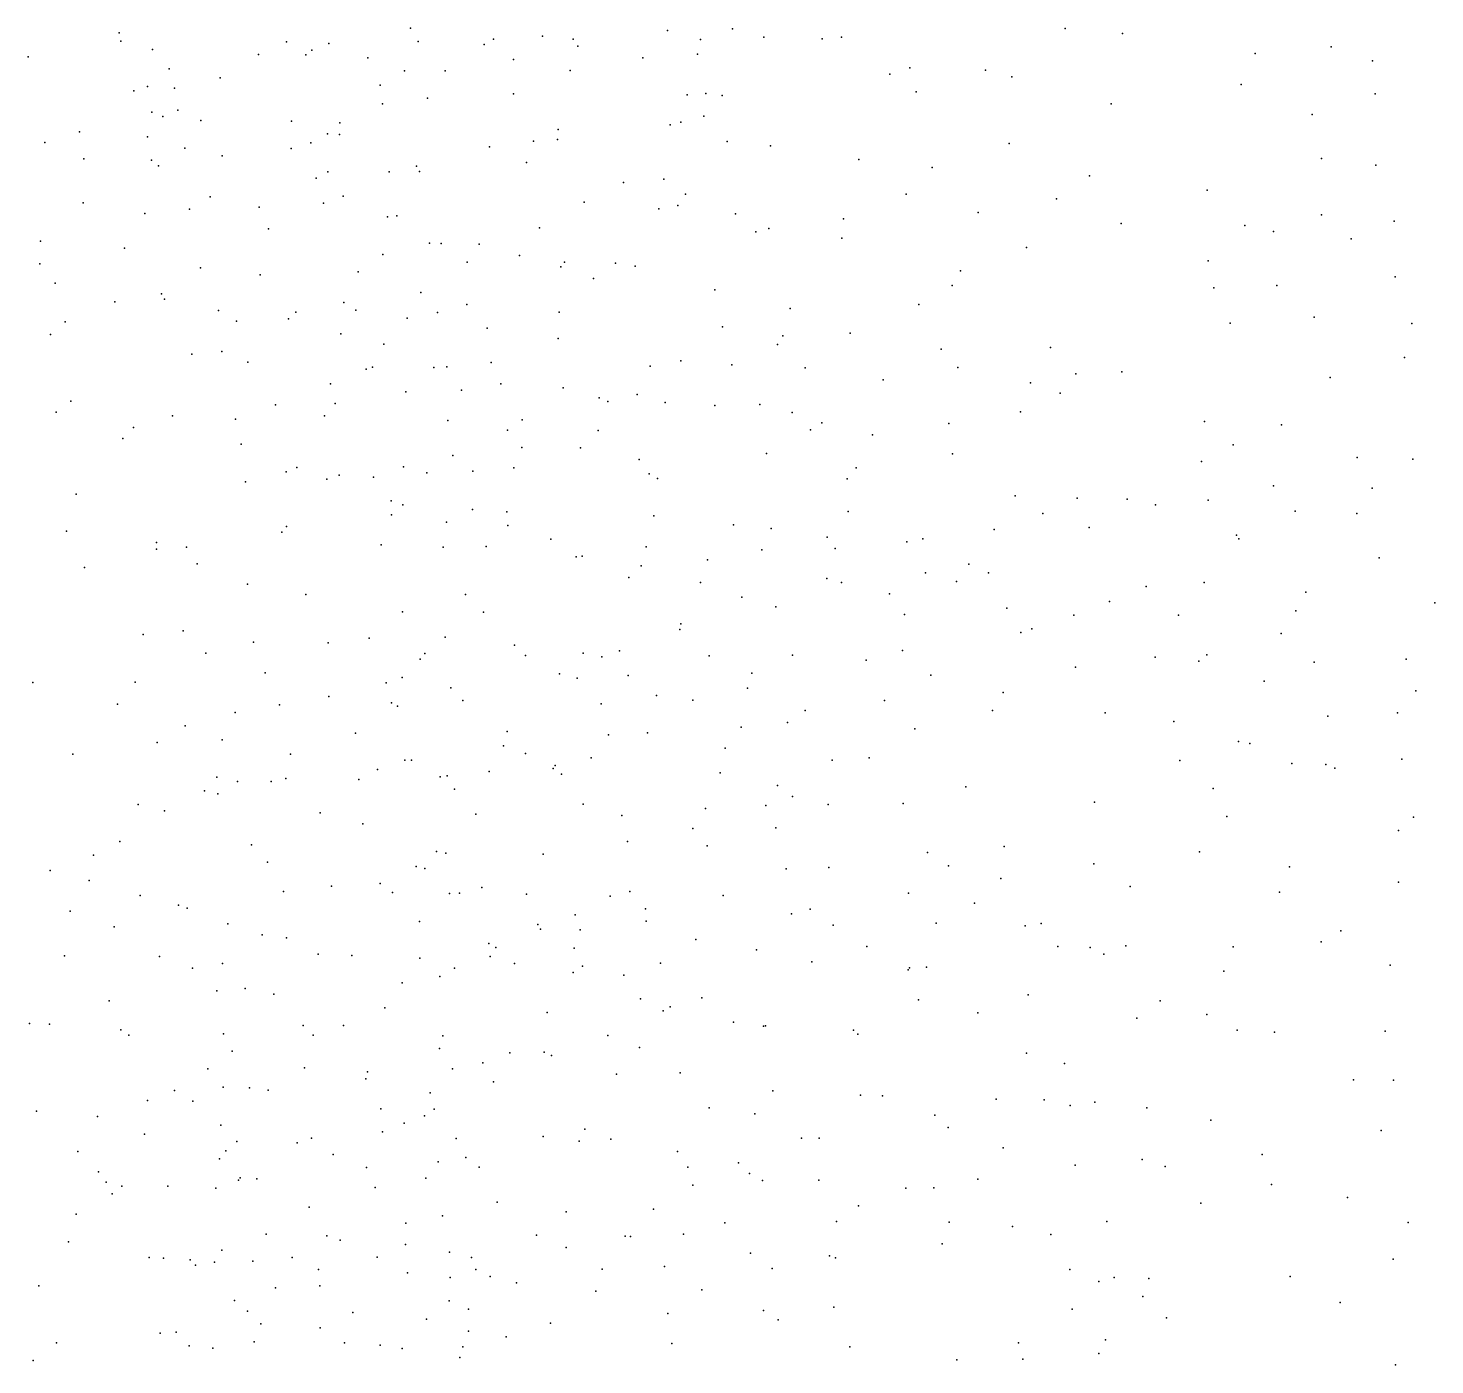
# Model space of a CAD drawing. Header units: metres. Extents: x -25 to 25, y -27.7 to 27.8.
# Drawn here: x -6.154 to -4.746, y -4.011 to -2.672 of the extents above; entities that cross this region are included whole.
import ezdxf

# ---------------------------------------------------------------- set-up
doc = ezdxf.new("R2010")
doc.units = ezdxf.units.M

msp = doc.modelspace()

# ---------------------------------------------------------------- linework, layer by layer
for p in [(-5.7714, -2.6724, -8.5716), (-5.5141, -2.6748, -3.5215), (-5.449, -2.673, -19.3933), (-5.1159, -2.6728, -3.2168), (-6.063, -2.677, -8.1757), (-6.0614, -2.6854, -4.3966), (-5.8955, -2.6861, -23.4589), (-5.8532, -2.6879, -24.6159), (-5.7637, -2.6858, -19.3405), (-5.6977, -2.6888, -8.6663), (-5.6884, -2.6835, 25.3157), (-5.6394, -2.6806, -2.3583), (-5.6085, -2.6834, -0.4946), (-5.6039, -2.6904, -2.0423), (-5.4811, -2.6838, -0.0353), (-5.4175, -2.6814, 25.2816), (-5.3592, -2.683, -3.3703), (-5.3398, -2.6816, -8.9669), (-5.0586, -2.6778, -9.0552), (-6.1543, -2.7013, -20.1355), (-6.0297, -2.6938, -20.3794), (-5.9235, -2.6989, -4.0131), (-5.8763, -2.6992, -8.3152), (-5.8703, -2.6943, -3.9357), (-5.8143, -2.7021, -0.79), (-5.6684, -2.7039, -20.5202), (-5.5387, -2.7021, -8.8285), (-5.4841, -2.6984, -8.8749), (-4.9255, -2.6977, -9.0768), (-4.8497, -2.6912, -3.0817), (-6.0131, -2.713, -2.89), (-5.7773, -2.7152, -24.8115), (-5.7367, -2.7152, -3.7403), (-5.6116, -2.7147, -8.7533), (-5.2913, -2.7184, -19.9968), (-5.2713, -2.712, -8.9827), (-5.1958, -2.7144, -9.0084), (-4.808, -2.7052, -25.2489), (-6.0348, -2.731, -1.2903), (-6.0078, -2.7325, -4.1671), (-5.962, -2.7222, -8.1848), (-5.8019, -2.7296, -2.6457), (-5.1694, -2.7213, -3.2192), (-4.9396, -2.7288, -3.0868), (-6.0485, -2.7351, -4.2965), (-5.7545, -2.7425, -8.5341), (-5.6682, -2.7381, -3.6357), (-5.4943, -2.7393, -20.7129), (-5.4756, -2.7378, -20.3511), (-5.4595, -2.7397, -3.4238), (-5.265, -2.7362, -3.274), (-4.8055, -2.7382, 0.4551), (-6.0306, -2.7565, -19.8949), (-6.0043, -2.7545, -1.1059), (-5.7993, -2.7481, -20.2551), (-5.4778, -2.7607, -19.6493), (-5.0697, -2.7482, -9.0303), (-4.8685, -2.7589, -9.069), (-6.0194, -2.7609, -1.4736), (-5.9815, -2.7648, -8.1252), (-5.8905, -2.7655, -8.2171), (-5.8421, -2.7673, -8.2746), (-5.6236, -2.7738, -21.2695), (-5.5113, -2.7692, -2.2053), (-5.5007, -2.7665, -19.9975), (-6.1376, -2.7869, -4.4507), (-6.1028, -2.7764, -8.1299), (-6.0349, -2.7812, -4.231), (-5.8711, -2.7872, -19.7506), (-5.8546, -2.7781, -3.8618), (-5.8425, -2.7788, -20.0401), (-5.6483, -2.7855, -21.7574), (-5.6243, -2.7839, -2.4856), (-5.4542, -2.7858, -8.8631), (-5.1721, -2.7878, -9.001), (-5.9975, -2.7925, -4.0958), (-5.9599, -2.8004, -4.0263), (-5.8908, -2.7928, -3.923), (-5.6923, -2.7913, -19.6123), (-5.4111, -2.7904, -3.3426), (-4.8591, -2.8028, -3.0386), (-6.0986, -2.8034, -4.3505), (-6.0308, -2.8045, 25.4585), (-6.0237, -2.8103, -22.9384), (-5.8542, -2.8164, -24.0017), (-5.7927, -2.8162, -1.6384), (-5.7654, -2.8107, -0.5271), (-5.7625, -2.816, -8.4213), (-5.6554, -2.8069, -8.6391), (-5.3224, -2.8039, -3.2669), (-5.2492, -2.812, -20.5502), (-4.8047, -2.8095, -9.0635), (-5.8659, -2.8226, -8.1697), (-5.5583, -2.8271, -8.7377), (-5.5179, -2.8236, 0.1398), (-5.0915, -2.8203, 25.2596), (-5.9719, -2.8415, -8.0753), (-5.8388, -2.8407, -24.4345), (-5.4959, -2.8385, 0.3804), (-5.275, -2.8388, -3.2092), (-5.1246, -2.8432, -25.1538), (-4.9736, -2.8345, -3.0507), (-6.0991, -2.8475, -8.0903), (-6.0374, -2.8579, -8.0519), (-5.9927, -2.8536, -4.062), (-5.9228, -2.8518, -3.9482), (-5.8587, -2.8477, -3.8375), (-5.5974, -2.8467, -0.1638), (-5.5229, -2.8533, -3.4169), (-5.5037, -2.8501, -2.3936), (-5.4459, -2.8584, -2.0437), (-5.2031, -2.8571, -3.1404), (-4.8593, -2.8593, -9.0453), (-5.9137, -2.8734, -0.6419), (-5.7946, -2.8614, -8.3002), (-5.7852, -2.8603, -3.7204), (-5.6421, -2.8724, -8.6097), (-5.4125, -2.873, 25.2638), (-5.3377, -2.8633, -8.9129), (-5.0597, -2.8679, -9.0098), (-4.9361, -2.8701, -9.0344), (-4.7864, -2.8656, 25.1846), (-6.142, -2.8858, -1.2437), (-5.4257, -2.8763, -8.848), (-5.3394, -2.8828, -3.2239), (-4.9072, -2.8761, -3.0189), (-4.8295, -2.8834, -20.171), (-6.0577, -2.8926, -4.2044), (-5.7991, -2.8992, -8.2321), (-5.7523, -2.8878, -3.6618), (-5.7407, -2.888, -8.416), (-5.7026, -2.8889, -8.4794), (-5.6624, -2.9, -3.5435), (-5.1547, -2.8921, -8.9865), (-6.1425, -2.9083, -3.0724), (-5.9818, -2.9125, -4.0254), (-5.7148, -2.9069, -2.7051), (-5.6208, -2.9116, -1.6727), (-5.6171, -2.9067, -3.4821), (-5.566, -2.9079, -3.4257), (-5.5464, -2.9108, -8.6976), (-5.2206, -2.9156, -8.9616), (-4.9726, -2.9053, -3.0212), (-6.1273, -2.9277, 25.5413), (-5.9221, -2.9196, -23.1537), (-5.8237, -2.9164, -23.7144), (-5.5883, -2.9232, -8.6388), (-4.7854, -2.9214, -9.0381), (-6.0207, -2.9384, -4.087), (-6.0176, -2.9438, -2.9561), (-5.761, -2.9373, -8.3284), (-5.4668, -2.9345, -3.3019), (-5.229, -2.9302, -3.1042), (-4.9669, -2.9326, -9.0162), (-4.9041, -2.9302, 0.5036), (-6.0674, -2.9466, -1.373), (-5.9638, -2.9552, -22.6164), (-5.8864, -2.9567, -22.4076), (-5.8383, -2.9473, -3.7662), (-5.8263, -2.9547, -8.0517), (-5.7445, -2.9573, -3.6109), (-5.7151, -2.949, -22.0421), (-5.6226, -2.9569, -8.5771), (-5.3911, -2.9531, -3.2076), (-5.2625, -2.9493, 0.5657), (-6.1172, -2.9664, -4.2657), (-5.9456, -2.9658, -3.9324), (-5.8935, -2.9636, -3.8384), (-5.7748, -2.9627, -8.2524), (-5.4591, -2.9714, -1.8397), (-4.9507, -2.9677, -2.9725), (-4.8667, -2.962, -9.0219), (-4.7687, -2.9682, -2.9528), (-6.1318, -2.9792, -8.0488), (-5.8413, -2.9784, -1.5019), (-5.6948, -2.973, -8.4513), (-5.6234, -2.9833, -3.4356), (-5.3987, -2.9804, -21.0916), (-5.3312, -2.9779, -3.1353), (-5.9904, -2.999, -4.019), (-5.9605, -2.9961, -8.0108), (-5.7981, -2.989, -8.156), (-5.4039, -2.9891, 0.4733), (-5.2401, -2.994, -8.936), (-5.1306, -2.9921, -2.9971), (-5.9342, -3.0068, -0.4968), (-5.8158, -3.014, -8.0884), (-5.8095, -3.012, -3.6933), (-5.748, -3.0121, -8.3221), (-5.7352, -3.0116, -3.5523), (-5.6906, -3.0073, -1.568), (-5.5315, -3.0109, -21.5698), (-5.5007, -3.0057, 25.2488), (-5.4497, -3.0096, -3.2085), (-5.3762, -3.0126, -2.3149), (-5.2233, -3.0122, -3.0175), (-4.776, -3.0023, -9.0292), (-5.2981, -3.0247, -3.0548), (-5.1506, -3.0277, -8.9769), (-5.1053, -3.0186, -20.7152), (-5.059, -3.0165, -8.9963), (-4.8506, -3.0224, -2.8901), (-5.8515, -3.0286, -8.0292), (-5.7762, -3.0367, -8.2073), (-5.7202, -3.035, -8.3905), (-5.6809, -3.0286, -3.4688), (-5.6187, -3.0327, -3.3773), (-5.5825, -3.0425, 0.1053), (-5.5444, -3.0393, -8.6609), (-5.1209, -3.0378, -2.9341), (-6.1116, -3.0459, -8.0268), (-5.9067, -3.0496, -3.8435), (-5.8469, -3.0482, -3.7482), (-5.5738, -3.0464, -21.7735), (-5.5165, -3.0474, -3.2461), (-5.4668, -3.0503, -8.7528), (-5.4215, -3.0492, -3.1202), (-6.1261, -3.0569, -4.2581), (-6.0098, -3.0607, -4.0545), (-5.9466, -3.064, -3.9198), (-5.8575, -3.0605, -0.3407), (-5.7342, -3.0652, -3.505), (-5.6596, -3.0647, -24.4046), (-5.3892, -3.0573, -8.8321), (-5.3594, -3.0675, -1.992), (-5.2325, -3.0684, -8.9389), (-5.1605, -3.0568, -24.9644), (-4.9764, -3.0662, -9.0128), (-4.8994, -3.0695, -9.0162), (-6.0596, -3.0833, -7.9904), (-6.0487, -3.0724, -4.1381), (-5.6742, -3.0749, -0.0367), (-5.5834, -3.0752, -8.6072), (-5.371, -3.0748, -3.0445), (-5.3087, -3.0797, -2.9942), (-5.9409, -3.0891, -2.9192), (-5.66, -3.0923, -8.4741), (-5.6013, -3.0926, -3.2931), (-5.4151, -3.0983, -24.8294), (-5.2288, -3.0987, -2.9095), (-4.9476, -3.0896, 25.193), (-5.8853, -3.1125, -23.009), (-5.7785, -3.1116, -8.1747), (-5.7291, -3.1004, -8.3347), (-5.668, -3.1127, -24.0611), (-5.5425, -3.1044, -2.6247), (-5.3251, -3.1127, -2.2013), (-4.9793, -3.1065, -2.7984), (-4.8234, -3.1023, -2.8119), (-4.7679, -3.1042, 0.3714), (-5.9368, -3.1268, -3.8803), (-5.896, -3.1168, -1.4023), (-5.8553, -3.1239, -3.7347), (-5.8428, -3.12, -8.017), (-5.8085, -3.1221, -23.4345), (-5.755, -3.1178, -8.2449), (-5.7091, -3.1161, -3.4289), (-5.5326, -3.1188, -3.179), (-5.524, -3.1234, -8.6711), (-5.3342, -3.1237, -8.8627), (-6.1062, -3.139, -8.0015), (-5.1659, -3.1409, 25.1952), (-4.9072, -3.1308, -2.7686), (-4.8085, -3.1332, -9.0188), (-5.7908, -3.1456, 25.3721), (-5.7792, -3.1498, -3.5428), (-5.7093, -3.1546, -22.154), (-5.1038, -3.1431, 0.3919), (-5.0538, -3.144, -8.9957), (-5.0255, -3.1498, -2.7536), (-4.9727, -3.145, -9.0134), (-5.7906, -3.1597, -0.1405), (-5.7354, -3.167, -23.6909), (-5.6751, -3.1568, -3.3343), (-5.5278, -3.1609, -3.1187), (-5.3331, -3.1566, -2.91), (-5.1384, -3.1584, -8.9766), (-4.8856, -3.1562, -9.0158), (-4.8239, -3.1585, -2.7396), (-6.1159, -3.1763, -0.5046), (-5.9003, -3.1773, -3.7914), (-5.8955, -3.1716, -8.0009), (-5.6738, -3.1706, -8.4329), (-5.4479, -3.1697, -21.4243), (-5.4102, -3.1736, -8.8034), (-5.3542, -3.182, -2.3904), (-5.187, -3.1746, -2.7703), (-5.0918, -3.1726, -2.7359), (-4.9443, -3.1803, -24.783), (-6.0257, -3.1875, -1.3361), (-6.0256, -3.1943, -4.0856), (-5.9958, -3.1923, -7.9818), (-5.8007, -3.1899, -8.0962), (-5.7388, -3.1922, -3.3923), (-5.6957, -3.1914, -2.7889), (-5.6309, -3.184, -3.2361), (-5.5355, -3.1919, 25.217), (-5.4197, -3.1949, -2.9226), (-5.3461, -3.1934, -8.8537), (-5.2743, -3.1868, -21.0317), (-5.2583, -3.1837, -8.9158), (-4.9421, -3.1839, -2.6706), (-5.985, -3.2088, -3.9913), (-5.6056, -3.2018, -8.5575), (-5.5994, -3.2013, -3.1575), (-5.5404, -3.2108, -3.0618), (-5.4739, -3.205, -2.9828), (-5.2123, -3.2093, -24.7572), (-4.8016, -3.2027, -9.0274), (-6.0978, -3.2126, -7.995), (-5.5528, -3.2227, -8.6516), (-5.3545, -3.2237, -1.906), (-5.2557, -3.2177, 0.2974), (-5.1927, -3.2177, -8.9681), (-5.9348, -3.2291, -0.244), (-5.8762, -3.2397, -3.7053), (-5.7164, -3.2396, -8.3605), (-5.4811, -3.2275, -21.6664), (-5.3399, -3.2276, -2.7783), (-5.2917, -3.2388, -2.7231), (-5.2246, -3.2267, -2.6985), (-5.0347, -3.2317, -2.5957), (-4.9767, -3.2277, -9.0223), (-4.8748, -3.2373, -9.0311), (-5.4395, -3.2423, -8.7926), (-5.4057, -3.252, -2.7866), (-5.1742, -3.2531, -2.6158), (-5.0716, -3.2466, -20.8338), (-4.7457, -3.2479, -2.5636), (-5.7793, -3.257, -3.4389), (-5.6984, -3.2574, -3.2568), (-5.2769, -3.2596, -8.9132), (-5.1072, -3.2603, 0.2585), (-5.0024, -3.2601, 25.1053), (-4.8849, -3.2559, -2.5444), (-6.0392, -3.2796, -7.9786), (-5.9989, -3.2761, -2.9576), (-5.5017, -3.2747, -2.9101), (-5.5009, -3.2688, -8.7291), (-5.1604, -3.2776, 25.0968), (-5.1492, -3.2741, -8.9905), (-4.8997, -3.2786, 0.2393), (-5.9285, -3.2874, 25.4073), (-5.854, -3.2881, -3.6262), (-5.8129, -3.2834, -8.0697), (-5.7368, -3.2824, -8.3041), (-5.6674, -3.2903, -8.4631), (-5.5623, -3.2961, -2.9622), (-5.2788, -3.2958, -2.6264), (-5.9764, -3.2984, -3.9738), (-5.7618, -3.3044, -1.462), (-5.7572, -3.2987, -3.3077), (-5.6563, -3.3006, -3.1057), (-5.5986, -3.2983, -22.0291), (-5.5797, -3.3021, -8.6217), (-5.4722, -3.301, -2.8036), (-5.3889, -3.3002, -2.7075), (-5.3152, -3.3052, -2.2168), (-5.0258, -3.3022, -24.5013), (-4.9822, -3.3064, -9.0365), (-4.9742, -3.2999, -2.4923), (-4.8665, -3.3074, -9.0422), (-4.7745, -3.3043, -20.5318), (-5.9169, -3.318, -3.7527), (-5.7799, -3.3228, -8.1532), (-5.6221, -3.3191, -3.0102), (-5.6045, -3.3233, -23.8641), (-5.5536, -3.3208, -2.6806), (-5.4295, -3.3183, -2.5408), (-5.2505, -3.3204, -8.9428), (-5.1057, -3.3123, -2.5129), (-6.1495, -3.3276, -1.2859), (-6.0471, -3.3272, -0.1921), (-5.7957, -3.328, 25.3105), (-5.731, -3.3329, -23.4513), (-5.4339, -3.3334, -24.1091), (-5.178, -3.3377, -2.5057), (-4.9167, -3.3265, -2.4606), (-4.7649, -3.3361, -2.4529), (-6.0649, -3.3493, 25.4561), (-5.9027, -3.3499, -3.6863), (-5.8531, -3.3418, -3.5705), (-5.7903, -3.348, -3.3619), (-5.7843, -3.3513, -22.8388), (-5.7191, -3.3457, -8.3675), (-5.5805, -3.3491, -2.9026), (-5.525, -3.3407, -1.6654), (-5.4886, -3.3455, -8.7693), (-5.2968, -3.3457, -2.576), (-5.9469, -3.3578, -3.8625), (-5.3761, -3.3556, -2.625), (-5.1888, -3.3558, -8.9908), (-5.0759, -3.3581, -9.0157), (-4.853, -3.3613, -2.4211), (-4.783, -3.3581, -9.0421), (-5.9971, -3.3712, -7.9956), (-5.8266, -3.3785, -3.4617), (-5.6747, -3.3769, -8.4575), (-5.5731, -3.38, -8.6442), (-5.534, -3.3782, -8.7042), (-5.4402, -3.3724, -2.667), (-5.3938, -3.3676, -8.8732), (-5.2665, -3.3741, 25.0103), (-5.0071, -3.3669, -2.4238), (-6.025, -3.3876, -4.101), (-5.9601, -3.3851, -1.3458), (-5.6782, -3.391, -2.8134), (-5.4563, -3.3935, -21.8183), (-4.9423, -3.3867, -2.3949), (-4.9309, -3.3889, -9.0543), (-6.1094, -3.3994, -4.2006), (-5.8917, -3.3993, -3.6153), (-5.7771, -3.4056, -3.247), (-5.7705, -3.4054, -8.1938), (-5.6563, -3.3989, 25.1629), (-5.5906, -3.4032, -2.8239), (-5.3492, -3.4053, 0.1093), (-5.3123, -3.4031, -2.5265), (-5.0011, -3.4058, -24.2728), (-4.8888, -3.4088, 24.9321), (-4.7788, -3.4045, 0.1334), (-5.9652, -3.4224, 0.0126), (-5.8046, -3.4148, -8.0901), (-5.7418, -3.422, -23.0646), (-5.7348, -3.4213, -8.3289), (-5.6925, -3.4167, -3.0222), (-5.6287, -3.4138, -2.8842), (-5.6265, -3.4107, -8.5622), (-5.6203, -3.4195, 0.0955), (-5.4612, -3.418, -8.8221), (-4.8548, -3.4097, -9.0518), (-4.8457, -3.4134, -2.3745), (-5.9776, -3.4362, -3.9652), (-5.9448, -3.4268, -3.8343), (-5.9109, -3.4268, -3.6949), (-5.8961, -3.4237, -8.0173), (-5.8231, -3.4247, -3.3942), (-5.7273, -3.4345, -3.1028), (-5.4039, -3.4309, -21.5309), (-5.2154, -3.4322, -2.4426), (-4.9676, -3.4339, 0.113), (-6.0441, -3.45, -4.1362), (-5.9642, -3.4393, 25.343), (-5.5986, -3.4494, -8.6298), (-5.4156, -3.4507, -2.5593), (-5.389, -3.4417, -8.8955), (-5.3531, -3.4499, -1.9945), (-5.2781, -3.4488, -8.9618), (-5.0866, -3.4474, -9.0332), (-6.0176, -3.4563, -2.9715), (-5.862, -3.4581, -2.9211), (-5.7061, -3.4596, -8.4257), (-5.5599, -3.4609, -8.6981), (-5.4759, -3.454, -1.7621), (-4.9541, -3.4619, -9.0687), (-4.7671, -3.4627, -2.3367), (-5.819, -3.4692, -3.3288), (-5.4887, -3.4738, -2.6226), (-5.4056, -3.4733, 24.8897), (-4.782, -3.4758, -20.7398), (-6.0626, -3.487, -7.9869), (-5.9308, -3.4901, -3.7564), (-5.5542, -3.487, -2.6874), (-5.4744, -3.4914, -8.8283), (-5.1771, -3.4919, 0.0619), (-6.0887, -3.5005, -4.1691), (-5.7455, -3.4968, -8.3136), (-5.7362, -3.4986, -3.0173), (-5.6386, -3.4995, -2.7807), (-5.2539, -3.4979, -2.4168), (-4.9813, -3.4974, -2.3163), (-6.1324, -3.5158, -7.9993), (-5.9146, -3.5076, -3.6103), (-5.7656, -3.512, -8.2208), (-5.757, -3.514, -3.083), (-5.3954, -3.5143, -23.92), (-5.3526, -3.5131, -2.4628), (-5.2326, -3.5112, 24.7994), (-5.0871, -3.5091, -2.3409), (-4.8911, -3.5124, 24.7738), (-6.0932, -3.5259, 25.3403), (-5.8506, -3.5316, -3.3686), (-5.8019, -3.529, 25.1428), (-5.6999, -3.5328, -8.4591), (-5.1802, -3.5241, -2.3591), (-5.0507, -3.5321, -9.0614), (-4.7821, -3.5277, -9.0597), (-6.042, -3.5411, -4.1356), (-5.8986, -3.5371, -3.5045), (-5.7896, -3.5381, -3.1749), (-5.7325, -3.5391, -8.374), (-5.7223, -3.5385, -2.9095), (-5.6554, -3.5395, -8.5664), (-5.5714, -3.5416, -8.7085), (-5.5518, -3.5369, -2.6652), (-5.4585, -3.541, 24.7574), (-5.2729, -3.5387, -8.979), (-5.2067, -3.5487, 22.3525), (-4.9014, -3.5378, -2.283), (-6.1123, -3.5567, 0.1598), (-6.0037, -3.5505, -1.3513), (-5.9952, -3.5538, -4.0294), (-5.6067, -3.5605, -22.6319), (-5.536, -3.5544, -2.5908), (-5.39, -3.5594, -8.9258), (-5.3713, -3.5545, -2.3616), (-6.0683, -3.5722, -7.9862), (-5.9542, -3.5694, -3.8194), (-5.7625, -3.567, -2.9797), (-5.644, -3.5701, -2.7176), (-5.6414, -3.5747, -22.9563), (-5.6017, -3.5752, 0.0099), (-5.5353, -3.5666, -8.7798), (-5.3481, -3.5706, -21.7079), (-5.2449, -3.5687, 22.1796), (-5.156, -3.5712, -9.0403), (-5.1399, -3.5689, -2.3149), (-4.84, -3.5763, 0.023), (-5.9198, -3.5803, -3.5627), (-5.8955, -3.5835, -3.4434), (-5.6931, -3.5892, -2.7682), (-5.4856, -3.585, -8.8416), (-5.3146, -3.5919, -2.3873), (-5.0552, -3.5915, -2.2731), (-4.8595, -3.5873, -9.0783), (-6.1178, -3.6014, -4.1897), (-6.0228, -3.6022, -4.102), (-5.864, -3.5997, -3.3364), (-5.8303, -3.6009, -3.2374), (-5.7622, -3.6037, -8.2361), (-5.6916, -3.6022, -8.4957), (-5.686, -3.5932, 24.8652), (-5.6077, -3.5938, -2.6446), (-5.4251, -3.5955, -2.4528), (-5.1231, -3.5922, -24.0036), (-5.091, -3.5929, 22.2591), (-5.0772, -3.5996, -9.0649), (-4.9476, -3.5923, -9.0906), (-5.9897, -3.6136, -3.9834), (-5.9597, -3.609, -7.9909), (-5.7273, -3.6137, -2.8318), (-5.6672, -3.6091, -8.5615), (-5.6085, -3.6181, -23.2994), (-5.5992, -3.6118, -8.6786), (-5.5211, -3.6089, -22.3931), (-5.3695, -3.6074, -2.1246), (-5.2731, -3.6154, -0.0341), (-5.2719, -3.6135, 24.6512), (-5.2546, -3.6126, -8.9994), (-4.957, -3.6167, -2.2394), (-4.7904, -3.6106, -2.2399), (-5.937, -3.6341, -3.6222), (-5.7798, -3.6284, -8.1382), (-5.742, -3.622, -8.3456), (-5.5579, -3.6207, -23.5353), (-6.0732, -3.6465, -4.151), (-5.9655, -3.6366, -3.8654), (-5.9084, -3.6399, -3.4838), (-5.541, -3.6445, -8.7836), (-5.4798, -3.6434, -2.4892), (-5.2627, -3.6455, -2.3432), (-5.153, -3.6405, -2.2896), (-5.0208, -3.6466, -9.0814), (-5.7971, -3.6536, -3.0172), (-5.6345, -3.6581, 22.5636), (-5.5184, -3.6564, -1.8022), (-5.5113, -3.6525, 24.64), (-5.2032, -3.6584, -9.0292), (-4.974, -3.66, -21.0711), (-6.153, -3.669, 0.2721), (-6.133, -3.6698, -4.1908), (-6.0615, -3.6756, 25.1385), (-5.8789, -3.6712, -3.3254), (-5.8384, -3.671, 24.9158), (-5.4479, -3.6677, -0.0682), (-5.4181, -3.6719, -22.208), (-5.4158, -3.6716, 22.2618), (-5.328, -3.6758, -2.3703), (-5.0442, -3.6638, -2.2512), (-4.9436, -3.6759, 24.6119), (-6.0534, -3.6809, -7.9627), (-5.9588, -3.6795, -3.793), (-5.8689, -3.6809, 22.558), (-5.739, -3.6814, -2.8093), (-5.5738, -3.6811, 22.3542), (-5.3234, -3.6798, 22.4667), (-4.9062, -3.6777, -9.0851), (-4.7953, -3.6767, -9.0691), (-5.95, -3.697, -3.6921), (-5.7423, -3.6943, 24.7116), (-5.6719, -3.6984, -8.5614), (-5.6376, -3.6977, -2.6394), (-5.6302, -3.7012, -8.637), (-5.5422, -3.6932, -2.5322), (-5.1546, -3.6987, 24.5841), (-5.9744, -3.7145, -3.8916), (-5.8775, -3.7136, -7.9691), (-5.8144, -3.7177, -2.8988), (-5.7295, -3.7146, -8.3938), (-5.6991, -3.7087, -8.4906), (-5.5014, -3.7185, -8.8359), (-5.1165, -3.7091, -9.0601), (-5.816, -3.7244, -3.0514), (-5.6883, -3.7276, -2.7005), (-5.5653, -3.7199, -8.7487), (-4.8273, -3.7256, -23.9077), (-4.7871, -3.726, -2.2112), (-6.0348, -3.7461, -7.945), (-6.0077, -3.7364, -4.0334), (-5.959, -3.7329, -7.9534), (-5.9328, -3.7337, -3.5698), (-5.914, -3.7358, -3.4318), (-5.7517, -3.7386, -8.2736), (-5.4086, -3.7367, -2.3973), (-5.3209, -3.7409, -8.9761), (-5.2987, -3.7417, -23.7466), (-5.185, -3.745, -21.5848), (-5.1369, -3.7456, -0.0854), (-6.146, -3.757, 25.0299), (-5.9893, -3.747, 24.9124), (-5.8012, -3.7546, -2.9721), (-5.7478, -3.7549, -0.0297), (-5.4725, -3.7537, -2.4493), (-5.4265, -3.7595, -2.1509), (-5.111, -3.7512, 22.3888), (-5.0861, -3.748, 22.0795), (-5.0342, -3.7535, -2.224), (-6.0848, -3.7623, -4.1425), (-5.9614, -3.7708, -3.7738), (-5.7779, -3.7688, -2.8674), (-5.7574, -3.7615, -8.2065), (-5.597, -3.7749, -2.5563), (-5.2463, -3.761, -2.2934), (-5.2332, -3.7732, -9.0198), (-4.9701, -3.766, -9.0985), (-6.0379, -3.7801, 22.4615), (-5.9453, -3.7874, 22.6464), (-5.8849, -3.7885, 22.3969), (-5.8706, -3.7841, -3.2151), (-5.7996, -3.7775, -8.0395), (-5.7257, -3.7844, -8.4038), (-5.6385, -3.7824, -2.7625), (-5.6027, -3.787, -8.6888), (-5.5707, -3.7851, 24.5232), (-5.38, -3.784, -8.9509), (-5.3621, -3.7839, -2.3561), (-4.7996, -3.7763, -9.0693), (-6.1045, -3.7973, -4.149), (-5.9563, -3.7967, -3.6929), (-5.8488, -3.8003, -3.1262), (-5.504, -3.7974, -1.9397), (-5.178, -3.7936, -2.2425), (-4.9185, -3.8004, -2.1927), (-5.9626, -3.8046, 24.7521), (-5.8154, -3.8135, -7.9739), (-5.7437, -3.8076, -8.2924), (-5.7161, -3.8035, -2.7099), (-5.7026, -3.8129, -8.4703), (-5.4938, -3.8131, -0.131), (-5.443, -3.8087, -23.0199), (-5.1058, -3.811, -2.2225), (-5.0389, -3.8053, -9.0842), (-5.0159, -3.8122, 22.2373), (-6.0839, -3.8178, 0.22), (-6.0761, -3.8281, -3.0715), (-5.9436, -3.8261, -7.9348), (-5.9421, -3.8238, -3.5752), (-5.9252, -3.8248, -3.4526), (-5.756, -3.8242, -8.1462), (-5.4886, -3.8311, -2.4488), (-5.432, -3.8195, -2.3986), (-5.4188, -3.8265, -23.268), (-5.3624, -3.8261, -22.7675), (-5.2035, -3.8251, -21.9913), (-4.9092, -3.8303, -9.0844), (-6.0702, -3.8397, -3.9244), (-6.0605, -3.832, -7.9344), (-6.0143, -3.8322, -4.0504), (-5.9664, -3.834, -1.4844), (-5.8069, -3.8334, -2.9435), (-5.2755, -3.8339, -22.3015), (-5.2474, -3.8336, -2.2785), (-4.8333, -3.8435, 24.4746), (-5.8728, -3.853, -3.2018), (-5.6846, -3.848, -2.6612), (-5.6155, -3.8579, -8.6493), (-5.5281, -3.855, -8.8063), (-5.3229, -3.8518, -2.3242), (-4.9802, -3.8492, -2.1943), (-6.1062, -3.86, -4.1088), (-5.7762, -3.8692, -8.02), (-5.7393, -3.8616, -2.743), (-5.4568, -3.8689, -8.8741), (-5.3447, -3.8673, -8.9585), (-5.2322, -3.868, -9.0114), (-5.1686, -3.8725, 22.4768), (-5.0742, -3.8673, 24.4689), (-4.7726, -3.8685, -9.0502), (-6.1138, -3.8877, 22.7877), (-5.916, -3.8802, 22.2692), (-5.8552, -3.8818, -3.14), (-5.8417, -3.8861, -1.5962), (-5.6454, -3.881, -2.6011), (-5.5564, -3.8821, -8.748), (-5.5511, -3.8823, -2.5034), (-5.498, -3.88, -2.6203), (-5.1301, -3.8806, -9.0483), (-5.9603, -3.896, -3.7541), (-5.7765, -3.8906, 22.6817), (-5.7325, -3.8983, -8.2098), (-5.6155, -3.8934, -1.8093), (-5.4309, -3.8993, -2.3964), (-5.3519, -3.9017, 24.4495), (-5.239, -3.8899, -22.5767), (-6.0332, -3.9036, -4.2797), (-6.0188, -3.9041, -4.0371), (-5.9921, -3.9057, -3.9612), (-5.9868, -3.9111, -7.9136), (-5.9676, -3.9082, -3.8456), (-5.9293, -3.9071, -3.5074), (-5.8898, -3.9035, -3.2828), (-5.8637, -3.9154, 0.0076), (-5.8048, -3.9032, -2.9317), (-5.7103, -3.9034, -0.0891), (-5.706, -3.9155, -8.3929), (-5.5795, -3.9151, 22.629), (-5.517, -3.9125, 24.4468), (-5.4093, -3.9145, -2.3665), (-5.3457, -3.9038, -0.1438), (-5.1112, -3.9154, -2.2232), (-4.7875, -3.9051, -0.115), (-5.7743, -3.9188, -2.8036), (-5.7317, -3.9236, -8.1399), (-5.6918, -3.9226, -2.6701), (-5.6654, -3.9289, -8.5032), (-5.0823, -3.9275, -0.1247), (-5.0668, -3.9235, -9.0543), (-5.0322, -3.9244, -23.5799), (-4.8906, -3.9225, -2.1929), (-6.1436, -3.932, -4.102), (-5.9066, -3.9337, -3.3699), (-5.8621, -3.9318, -7.909), (-5.5859, -3.9373, -8.6739), (-5.4798, -3.9359, -8.8395), (-5.0382, -3.9424, -2.2076), (-5.9476, -3.9467, -3.6625), (-5.9348, -3.9572, -3.5676), (-5.7328, -3.9468, 22.1817), (-5.7134, -3.9551, -8.2907), (-5.4179, -3.9565, -8.8968), (-5.3476, -3.9533, -8.9417), (-5.1088, -3.9552, -22.142), (-4.8406, -3.9485, -9.0456), (-5.9214, -3.9699, -3.4508), (-5.8291, -3.9587, -3.0434), (-5.7553, -3.9652, -7.9563), (-5.6311, -3.9694, -2.5764), (-5.5137, -3.9595, -2.4686), (-5.4033, -3.966, -2.3708), (-5.0145, -3.964, -21.8657), (-6.022, -3.9792, -7.8995), (-6.0061, -3.9784, 22.1398), (-5.8618, -3.9738, -3.157), (-5.7134, -3.9772, -8.194), (-5.6756, -3.983, -8.4418), (-5.0755, -3.986, 22.4235), (-6.1258, -3.989, -7.909), (-5.993, -3.9918, -3.9397), (-5.9693, -3.9944, -3.8703), (-5.9281, -3.988, -3.9914), (-5.8375, -3.9888, 24.4869), (-5.8019, -3.9913, -7.91), (-5.7799, -3.9946, -2.8222), (-5.7191, -3.9931, -2.7091), (-5.5096, -3.9895, -8.7988), (-5.3315, -3.993, -2.3269), (-5.1625, -3.9888, -9.0166), (-5.0821, -3.9997, -2.2159), (-6.1491, -4.0066, 0.3036), (-5.7221, -4.0035, -8.0669), (-5.2244, -4.006, 22.0778), (-5.1584, -4.0054, -2.2316), (-4.7852, -4.011, -2.1944)]:
    msp.add_point(p)

doc.saveas('drawing.dxf')
